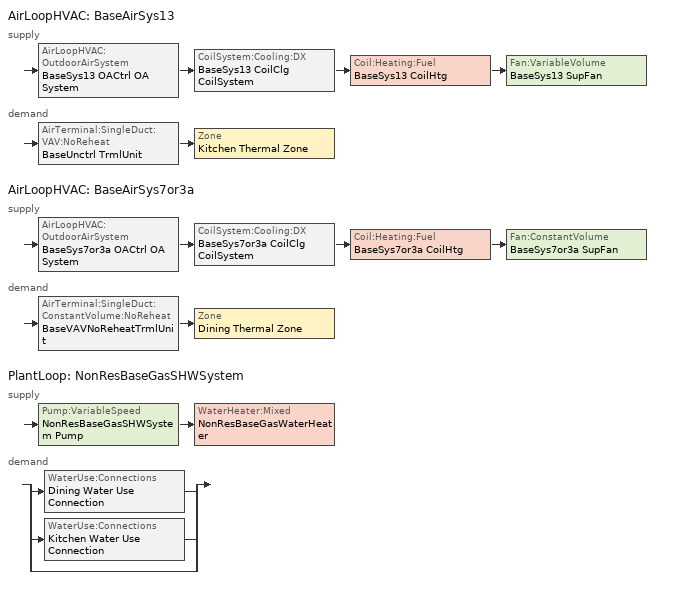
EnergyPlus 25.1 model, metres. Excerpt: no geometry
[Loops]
AirLoopHVAC 'BaseAirSys13'
 supply: AirLoopHVAC:OutdoorAirSystem 'BaseSys13 OACtrl OA System' > CoilSystem:Cooling:DX 'BaseSys13 CoilClg CoilSystem' > Coil:Heating:Fuel 'BaseSys13 CoilHtg' > Fan:VariableVolume 'BaseSys13 SupFan'
 demand: AirTerminal:SingleDuct:VAV:NoReheat 'BaseUnctrl TrmlUnit' > Zone 'Kitchen Thermal Zone'
AirLoopHVAC 'BaseAirSys7or3a'
 supply: AirLoopHVAC:OutdoorAirSystem 'BaseSys7or3a OACtrl OA System' > CoilSystem:Cooling:DX 'BaseSys7or3a CoilClg CoilSystem' > Coil:Heating:Fuel 'BaseSys7or3a CoilHtg' > Fan:ConstantVolume 'BaseSys7or3a SupFan'
 demand: AirTerminal:SingleDuct:ConstantVolume:NoReheat 'BaseVAVNoReheatTrmlUnit' > Zone 'Dining Thermal Zone'
PlantLoop 'NonResBaseGasSHWSystem'
 supply: Pump:VariableSpeed 'NonResBaseGasSHWSystem Pump' > WaterHeater:Mixed 'NonResBaseGasWaterHeater'
 demand: split
  | WaterUse:Connections 'Dining Water Use Connection'
  | WaterUse:Connections 'Kitchen Water Use Connection'
  | bypass
[ZoneControl:Thermostat] Temperature Difference Between Cutout And Setpoint {deltaC}=0
Name | Zone or ZoneList | Control Type Schedule | Control 1
Dining Thermal Zone Thermostat | Dining Thermal Zone | Dining Thermal Zone Thermostat Schedule | Dining Thermal Zone Thermostat
Kitchen Thermal Zone Thermostat | Kitchen Thermal Zone | Kitchen Thermal Zone Thermostat Schedule | Kitchen Thermal Zone Thermostat
[ThermostatSetpoint:DualSetpoint] Heating Setpoint Temperature Schedule=RestaurantHtgSetpt; Cooling Setpoint Temperature Schedule=RestaurantClgSetpt
Dining Thermal Zone Thermostat; Kitchen Thermal Zone Thermostat
[AirTerminal:SingleDuct:ConstantVolume:NoReheat]
BaseVAVNoReheatTrmlUnit: Availability Schedule=Always On Discrete; Maximum Air Flow Rate {m3/s}=0.632575
[Zone equipment]
Dining Thermal Zone: BaseVAVNoReheatTrmlUnit
Kitchen Thermal Zone: Kitchen Thermal Zone BaseExhFan, BaseUnctrl TrmlUnit
[Sizing:Zone] Zone Cooling Design Supply Air Temperature Input Method=TemperatureDifference; Zone Cooling Design Supply Air Temperature {C}=14; Zone Cooling Design Supply Air Temperature Difference {deltaC}=11.1111; Zone Heating Design Supply Air Temperature Input Method=TemperatureDifference; Zone Heating Design Supply Air Temperature {C}=40; Zone Heating Design Supply Air Temperature Difference {deltaC}=13.8889; Zone Cooling Design Supply Air Humidity Ratio {kgWater/kgDryAir}=0.0085; Zone Heating Design Supply Air Humidity Ratio {kgWater/kgDryAir}=0.008; Zone Heating Sizing Factor=1; Zone Cooling Sizing Factor=1; Cooling Design Air Flow Method=DesignDay; Cooling Design Air Flow Rate {m3/s}=0; Cooling Minimum Air Flow per Zone Floor Area {m3/s-m2}=0; Cooling Minimum Air Flow {m3/s}=0; Cooling Minimum Air Flow Fraction=0; Heating Design Air Flow Rate {m3/s}=0; Heating Maximum Air Flow per Zone Floor Area {m3/s-m2}=0; Heating Maximum Air Flow {m3/s}=0; Account for Dedicated Outdoor Air System=No; Zone Load Sizing Method=Sensible Load Only No Latent Load; Zone Latent Cooling Design Supply Air Humidity Ratio Input Method=HumidityRatioDifference; Zone Cooling Design Supply Air Humidity Ratio Difference {kgWater/kgDryAir}=0.005; Zone Latent Heating Design Supply Air Humidity Ratio Input Method=HumidityRatioDifference; Zone Humidification Design Supply Air Humidity Ratio Difference {kgWater/kgDryAir}=0.005; Type of Space Sum to Use=Coincident
Name | Design Specification Outdoor Air Object | Heating Design Air Flow Method | Heating Maximum Air Flow Fraction
Dining Thermal Zone | Dining Thermal Zone Design Specification Outdoor Air | DesignDay | 0
Kitchen Thermal Zone | Kitchen Thermal Zone Design Specification Outdoor Air | DesignDayWithLimit | 0.5
[DesignSpecification:OutdoorAir] Outdoor Air Method=Maximum; Outdoor Air Flow per Zone {m3/s}=0; Outdoor Air Flow Air Changes per Hour {1/hr}=0
Name | Outdoor Air Flow per Person {m3/s-person} | Outdoor Air Flow per Zone Floor Area {m3/s-m2}
Dining Thermal Zone Design Specification Outdoor Air | 0.00707921 | 0.000762
Kitchen Thermal Zone Design Specification Outdoor Air | 0 | 0.00690626
[Fan:ZoneExhaust]
Kitchen Thermal Zone BaseExhFan: Availability Schedule=RestaurantHVACAvail; Fan Total Efficiency=0.4325; Pressure Rise {Pa}=595.958; Maximum Flow Rate {m3/s}=1.13267; Flow Fraction Schedule=RestaurantExhaustHoodEqualOrLessThan5000cfm; System Availability Manager Coupling Mode=Decoupled; Balanced Exhaust Fraction Schedule=On
[AirTerminal:SingleDuct:VAV:NoReheat]
BaseUnctrl TrmlUnit: Availability Schedule=Always On Discrete; Maximum Air Flow Rate {m3/s}=0.802311; Zone Minimum Air Flow Input Method=FixedFlowRate; Constant Minimum Air Flow Fraction=0.3; Fixed Minimum Air Flow Rate {m3/s}=0.802311
[AirLoopHVAC]
Name | Design Supply Air Flow Rate {m3/s} | Design Return Air Flow Fraction of Supply Air Flow
BaseAirSys13 | 0.802311 | 0
BaseAirSys7or3a | 0.632575 | 1
[Sizing:System] Type of Load to Size On=Sensible; Design Outdoor Air Flow Rate {m3/s}=Autosize; Central Heating Maximum System Air Flow Ratio=1; Preheat Design Temperature {C}=5.68434e-14; Preheat Design Humidity Ratio {kgWater/kgDryAir}=0; Precool Design Temperature {C}=5.68434e-14; Precool Design Humidity Ratio {kgWater/kgDryAir}=0; Central Cooling Design Supply Air Temperature {C}=12.7778; Central Heating Design Supply Air Temperature {C}=35; Type of Zone Sum to Use=NonCoincident; 100% Outdoor Air in Cooling=No; 100% Outdoor Air in Heating=No; Central Cooling Design Supply Air Humidity Ratio {kgWater/kgDryAir}=0.0085; Central Heating Design Supply Air Humidity Ratio {kgWater/kgDryAir}=0.008; Cooling Supply Air Flow Rate Method=DesignDay; Cooling Supply Air Flow Rate {m3/s}=0; Cooling Supply Air Flow Rate Per Floor Area {m3/s-m2}=0.00996765; Cooling Fraction of Autosized Cooling Supply Air Flow Rate=1; Cooling Supply Air Flow Rate Per Unit Cooling Capacity {m3/s-W}=3.94755e-05; Heating Supply Air Flow Rate Method=DesignDay; Heating Supply Air Flow Rate {m3/s}=0; Heating Supply Air Flow Rate Per Floor Area {m3/s-m2}=0.00996765; Heating Fraction of Autosized Heating Supply Air Flow Rate=1; Heating Fraction of Autosized Cooling Supply Air Flow Rate=1; Heating Supply Air Flow Rate Per Unit Heating Capacity {m3/s-W}=3.15882e-05; System Outdoor Air Method=ZoneSum; Zone Maximum Outdoor Air Fraction=1; Cooling Design Capacity Method=CoolingDesignCapacity; Cooling Design Capacity {W}=Autosize; Cooling Design Capacity Per Floor Area {W/m2}=234.7; Fraction of Autosized Cooling Design Capacity=1; Heating Design Capacity Method=HeatingDesignCapacity; Heating Design Capacity {W}=Autosize; Heating Design Capacity Per Floor Area {W/m2}=157; Fraction of Autosized Heating Design Capacity=1; Central Cooling Capacity Control Method=OnOff; Occupant Diversity=Autosize
BaseAirSys13; BaseAirSys7or3a
[AvailabilityManager:NightCycle] Applicability Schedule=Always On Discrete; Fan Schedule=RestaurantHVACAvail; Control Type=CycleOnControlZone; Thermostat Tolerance {deltaC}=1.11111; Cycling Run Time Control Type=ThermostatWithMinimumRunTime; Cycling Run Time {s}=900
Name | Control Zone or Zone List
Availability Manager Night Cycle 2 | Kitchen Thermal Zone
Availability Manager Night Cycle 1 | Dining Thermal Zone
[Controller:OutdoorAir] Economizer Control Type=FixedDryBulb; Economizer Control Action Type=ModulateFlow; Economizer Maximum Limit Dry-Bulb Temperature {C}=21.6667; Economizer Maximum Limit Enthalpy {J/kg}=116300; Lockout Type=NoLockout; High Humidity Control=No; High Humidity Outdoor Air Flow Ratio=1; Control High Indoor Humidity Based on Outdoor Humidity Ratio=Yes; Economizer Operation Staging=InterlockedWithMechanicalCooling
Name | Minimum Outdoor Air Flow Rate {m3/s} | Maximum Outdoor Air Flow Rate {m3/s} | Minimum Limit Type | Minimum Outdoor Air Schedule | Maximum Fraction of Outdoor Air Schedule | Mechanical Ventilation Controller | Heat Recovery Bypass Control Type
BaseSys13 OACtrl | 0.802311 | 0.802311 | ProportionalMinimum | Always On Discrete | BaseSys13 OACtrl Max OA Schedule | BaseSys13 OACtrl Mech Vent Controller | BypassWhenOAFlowGreaterThanMinimum
BaseSys7or3a OACtrl | 0 | Autosize | FixedMinimum | BaseSys7or3a OACtrl Schedule | BaseSys7or3a OACtrl Max OA Schedule | BaseSys7or3a OACtrl Mech Vent Controller | BypassWhenWithinEconomizerLimits
[Controller:MechanicalVentilation] System Outdoor Air Method=ZoneSum
Name | Availability Schedule | Demand Controlled Ventilation | Zone or ZoneList Name 1 | Design Specification Outdoor Air Object Name 1
BaseSys13 OACtrl Mech Vent Controller | Always On Discrete | No | Kitchen Thermal Zone | Kitchen Thermal Zone Design Specification Outdoor Air
BaseSys7or3a OACtrl Mech Vent Controller | BaseSys7or3a OACtrl Schedule | Yes | Dining Thermal Zone | Dining Thermal Zone Design Specification Outdoor Air
[SetpointManager:MixedAir] Control Variable=Temperature
Name | Setpoint Node or NodeList
BaseSys13 OACtrl OA System Mixed Air Node OS Default SPM | BaseSys13 OACtrl OA System Mixed Air Node
BaseSys13 CoilClg Outlet Node OS Default SPM | BaseSys13 CoilClg Outlet Node
BaseSys13 CoilHtg Outlet Node OS Default SPM | BaseSys13 CoilHtg Outlet Node
BaseSys7or3a OACtrl OA System Mixed Air Node OS Default SPM | BaseSys7or3a OACtrl OA System Mixed Air Node
BaseSys7or3a CoilClg Outlet Node OS Default SPM | BaseSys7or3a CoilClg Outlet Node
BaseSys7or3a CoilHtg Outlet Node OS Default SPM | BaseSys7or3a CoilHtg Outlet Node
[CoilSystem:Cooling:DX] Availability Schedule=Always On Discrete
Name | Cooling Coil
BaseSys13 CoilClg CoilSystem | BaseSys13 CoilClg
BaseSys7or3a CoilClg CoilSystem | BaseSys7or3a CoilClg
[Coil:Cooling:DX:TwoSpeed]
BaseSys13 CoilClg: Availability Schedule=Always On Discrete; High Speed Gross Rated Total Cooling Capacity {W}=19718.7; High Speed Rated Sensible Heat Ratio=Autosize; High Speed Gross Rated Cooling COP {W/W}=4.07563; High Speed Rated Air Flow Rate {m3/s}=0.802311; High Speed Rated Evaporator Fan Power Per Volume Flow Rate 2017 {W/(m3/s)}=773.3; High Speed Rated Evaporator Fan Power Per Volume Flow Rate 2023 {W/(m3/s)}=934.4; Unit Internal Static Air Pressure {Pa}=773.3; Total Cooling Capacity Function of Temperature Curve=CoilClgDXQRatio_fTwbToadbSI; Total Cooling Capacity Function of Flow Fraction Curve=CoilClgDXDblQRatio_fCFMRatio; Energy Input Ratio Function of Temperature Curve=CoilClgDXSEEREIR_fTwbToadbSI-2; Energy Input Ratio Function of Flow Fraction Curve=CoilClgDXDblEIRRatio_fCFMRatio; Part Load Fraction Correlation Curve=CoilClgDXSEEREIRRatio_fQFrac; Low Speed Gross Rated Total Cooling Capacity {W}=9859.34; Low Speed Gross Rated Sensible Heat Ratio=Autosize; Low Speed Gross Rated Cooling COP {W/W}=4.07563; Low Speed Rated Air Flow Rate {m3/s}=0.401155; Low Speed Rated Evaporator Fan Power Per Volume Flow Rate 2017 {W/(m3/s)}=773.3; Low Speed Rated Evaporator Fan Power Per Volume Flow Rate 2023 {W/(m3/s)}=934.4; Low Speed Total Cooling Capacity Function of Temperature Curve=CoilClgDXQRatio_fTwbToadbSI 1; Low Speed Energy Input Ratio Function of Temperature Curve=CoilClgDXSEEREIR_fTwbToadbSI-2 1; Condenser Type=AirCooled; Minimum Outdoor Dry-Bulb Temperature for Compressor Operation {C}=-25; High Speed Evaporative Condenser Effectiveness=0.9; High Speed Evaporative Condenser Air Flow Rate {m3/s}=Autosize; High Speed Evaporative Condenser Pump Rated Power Consumption {W}=Autosize; Low Speed Evaporative Condenser Effectiveness=0.9; Low Speed Evaporative Condenser Air Flow Rate {m3/s}=Autosize; Low Speed Evaporative Condenser Pump Rated Power Consumption {W}=Autosize; Basin Heater Capacity {W/K}=0; Basin Heater Setpoint Temperature {C}=2
[Coil:Heating:Fuel] Availability Schedule=Always On Discrete; Fuel Type=NaturalGas; Burner Efficiency=0.815459; On Cycle Parasitic Electric Load {W}=0; Part Load Fraction Correlation Curve=CoilHtgFurnFIRRatio_fQRatio; Off Cycle Parasitic Fuel Load {W}=0
Name | Nominal Capacity {W}
BaseSys13 CoilHtg | 17363.1
BaseSys7or3a CoilHtg | 11905.5
[Fan:VariableVolume]
BaseSys13 SupFan: Availability Schedule=RestaurantHVACAvail; Fan Total Efficiency=0.56225; Pressure Rise {Pa}=731.838; Maximum Flow Rate {m3/s}=0.802311; Fan Power Minimum Flow Rate Input Method=FixedFlowRate; Fan Power Minimum Flow Fraction=0; Fan Power Minimum Air Flow Rate {m3/s}=0.802311; Motor Efficiency=0.865; Motor In Airstream Fraction=1; Fan Power Coefficient 1=0.027828; Fan Power Coefficient 2=0.026583; Fan Power Coefficient 3=-0.087069; Fan Power Coefficient 4=1.03092; Fan Power Coefficient 5=0
[SetpointManager:SingleZone:Reheat] Control Variable=Temperature
Name | Minimum Supply Air Temperature {C} | Maximum Supply Air Temperature {C} | Control Zone | Setpoint Node or NodeList
Setpoint Manager Single Zone Reheat 2 | 12.7778 | 35 | Kitchen Thermal Zone | BaseSys13 SupFan Outlet Node
Setpoint Manager Single Zone Reheat 1 | -99 | 99 | Dining Thermal Zone | BaseSys7or3a SupFan Outlet Node
[Coil:Cooling:DX:SingleSpeed]
BaseSys7or3a CoilClg: Availability Schedule=Always On Discrete; Gross Rated Total Cooling Capacity {W}=16758.6; Gross Rated Sensible Heat Ratio=Autosize; Gross Rated Cooling COP {W/W}=4.07563; Rated Air Flow Rate {m3/s}=0.632575; Rated Evaporator Fan Power Per Volume Flow Rate 2017 {W/(m3/s)}=773.3; Rated Evaporator Fan Power Per Volume Flow Rate 2023 {W/(m3/s)}=934.4; Total Cooling Capacity Function of Temperature Curve=CoilClgDXQRatio_fTwbToadbSI; Total Cooling Capacity Function of Flow Fraction Curve=CoilClgDXSnglQRatio_fCFMRatio; Energy Input Ratio Function of Temperature Curve=CoilClgDXSEEREIR_fTwbToadbSI; Energy Input Ratio Function of Flow Fraction Curve=CoilClgDXSnglEIRRatio_fCFMRatio; Part Load Fraction Correlation Curve=CoilClgDXSEEREIRRatio_fQFrac; Minimum Outdoor Dry-Bulb Temperature for Compressor Operation {C}=-25; Nominal Time for Condensate Removal to Begin {s}=0; Ratio of Initial Moisture Evaporation Rate and Steady State Latent Capacity=0; Maximum Cycling Rate {cycles/hr}=0; Latent Capacity Time Constant {s}=0; Condenser Type=AirCooled; Evaporative Condenser Effectiveness=0.9; Evaporative Condenser Air Flow Rate {m3/s}=Autosize; Evaporative Condenser Pump Rated Power Consumption {W}=Autosize; Crankcase Heater Capacity {W}=45.6722; Maximum Outdoor Dry-Bulb Temperature for Crankcase Heater Operation {C}=10; Basin Heater Capacity {W/K}=0; Basin Heater Setpoint Temperature {C}=2
[Fan:ConstantVolume]
BaseSys7or3a SupFan: Availability Schedule=RestaurantHVACAvail; Fan Total Efficiency=0.56225; Pressure Rise {Pa}=953.535; Maximum Flow Rate {m3/s}=0.632575; Motor Efficiency=0.865; Motor In Airstream Fraction=1
[PlantLoop]
NonResBaseGasSHWSystem: Fluid Type=Water; Plant Equipment Operation Scheme=NonResBaseGasSHWSystem Operation Schemes; Maximum Loop Temperature {C}=100; Minimum Loop Temperature {C}=0; Maximum Loop Flow Rate {m3/s}=Autosize; Minimum Loop Flow Rate {m3/s}=0; Plant Loop Volume {m3}=Autocalculate; Load Distribution Scheme=Optimal; Plant Loop Demand Calculation Scheme=SingleSetpoint; Common Pipe Simulation=None
[Sizing:Plant]
NonResBaseGasSHWSystem: Loop Type=Heating; Design Loop Exit Temperature {C}=57.2222; Loop Design Temperature Difference {deltaC}=44.4444; Sizing Option=NonCoincident; Zone Timesteps in Averaging Window=1; Coincident Sizing Factor Mode=None
[Pump:VariableSpeed]
NonResBaseGasSHWSystem Pump: Design Maximum Flow Rate {m3/s}=Autosize; Design Pump Head {Pa}=0; Design Power Consumption {W}=Autosize; Motor Efficiency=0.9; Fraction of Motor Inefficiencies to Fluid Stream=0; Coefficient 1 of the Part Load Performance Curve=0; Coefficient 2 of the Part Load Performance Curve=1; Coefficient 3 of the Part Load Performance Curve=0; Coefficient 4 of the Part Load Performance Curve=0; Design Minimum Flow Rate {m3/s}=0; Pump Control Type=Intermittent; Skin Loss Radiative Fraction=0.5; Design Power Sizing Method=PowerPerFlowPerPressure; Design Electric Power per Unit Flow Rate {W/(m3/s)}=348701.1; Design Shaft Power per Unit Flow Rate per Unit Head {W/((m3/s)-Pa)}=1.28205; Design Minimum Flow Rate Fraction=0
[WaterHeater:Mixed]
NonResBaseGasWaterHeater: Tank Volume {m3}=0.113562; Setpoint Temperature Schedule=NonResBaseGasWaterHeater Setpoint Temp; Deadband Temperature Difference {deltaC}=2; Maximum Temperature Limit {C}=82.22; Heater Control Type=Cycle; Heater Maximum Capacity {W}=10930; Heater Ignition Minimum Flow Rate {m3/s}=0; Heater Ignition Delay {s}=0; Heater Fuel Type=NaturalGas; Heater Thermal Efficiency=0.8; Off Cycle Parasitic Fuel Consumption Rate {W}=0; Off Cycle Parasitic Fuel Type=NaturalGas; Off Cycle Parasitic Heat Fraction to Tank=0.8; On Cycle Parasitic Fuel Consumption Rate {W}=0; On Cycle Parasitic Fuel Type=NaturalGas; On Cycle Parasitic Heat Fraction to Tank=0; Ambient Temperature Indicator=Schedule; Ambient Temperature Schedule=NonResBaseGasWaterHeater Ambient Temperature; Off Cycle Loss Coefficient to Ambient Temperature {W/K}=4.7882; Off Cycle Loss Fraction to Zone=1; On Cycle Loss Coefficient to Ambient Temperature {W/K}=4.7882; On Cycle Loss Fraction to Zone=1; Use Side Effectiveness=1; Source Side Effectiveness=1; Use Side Design Flow Rate {m3/s}=Autosize; Source Side Design Flow Rate {m3/s}=Autosize; Indirect Water Heating Recovery Time {hr}=1.5; Source Side Flow Control Mode=IndirectHeatPrimarySetpoint
[WaterHeater:Sizing]
NonResBaseGasWaterHeater: Design Mode=PeakDraw; Time Storage Can Meet Peak Draw {hr}=0.538503; Time for Tank Recovery {hr}=0; Nominal Tank Volume for Autosizing Plant Connections {m3}=1
[WaterUse:Connections] Drain Water Heat Exchanger Type=None; Drain Water Heat Exchanger Destination=Plant
Name | Water Use Equipment Name 1
Dining Water Use Connection | Dining Water Use Equipment
Kitchen Water Use Connection | Kitchen Water Use Equipment
[WaterUse:Equipment] Flow Rate Fraction Schedule=RestaurantServiceHotWater
Name | Peak Flow Rate {m3/s} | Target Temperature Schedule
Dining Water Use Equipment | 2.50797e-05 | Dining Target SHW Temp
Kitchen Water Use Equipment | 2.27997e-06 | Kitchen Target SHW Temp
[PlantEquipmentOperationSchemes]
NonResBaseGasSHWSystem Operation Schemes: Control Scheme Object Type 1=PlantEquipmentOperation:HeatingLoad; Control Scheme Name 1=NonResBaseGasSHWSystem Heating Operation Scheme; Control Scheme Schedule Name 1=Always On Discrete
[PlantEquipmentOperation:HeatingLoad]
NonResBaseGasSHWSystem Heating Operation Scheme: Load Range Lower Limit 1 {W}=0; Load Range Upper Limit 1 {W}=1000000000; Range Equipment List Name 1=NonResBaseGasSHWSystem Heating Equipment List
[PlantEquipmentList]
NonResBaseGasSHWSystem Heating Equipment List: WaterHeater:Mixed, NonResBaseGasWaterHeater
[SetpointManager:Scheduled]
{82faed11-7308-421b-9dd8-5a2965763bb5}: Control Variable=Temperature; Schedule=NonResBaseGasSHWSystem Supply Temp Schedule; Setpoint Node or NodeList=NonResBaseGasSHWSystem Supply Mixer Outlet Node
[Schedule:Year]
RestaurantHtgSetpt: RestaurantHtgSetptWk, 1, 1, 12, 31
RestaurantClgSetpt: RestaurantClgSetptWk, 1, 1, 12, 31
RestaurantHVACAvail: RestaurantHVACAvailWk, 1, 1, 12, 31
RestaurantExhaustHoodEqualOrLessThan5000cfm: RestaurantExhaustHoodEqualOrLessThan5000cfmWk, 1, 1, 12, 31
On: OnWk, 1, 1, 12, 31
BaseSys7or3a OACtrl Schedule: BaseSys7or3a OACtrl Schedule Week 1, 1, 1, 12, 31
RestaurantServiceHotWater: RestaurantServiceHotWaterWk, 1, 1, 12, 31
BaseSys13 OACtrl Max OA Schedule: BaseSys13 OACtrl Max OA Schedule Week Rule - Jan1-Dec31, 1, 1, 12, 31
BaseSys7or3a OACtrl Max OA Schedule: BaseSys7or3a OACtrl Max OA Schedule Week Rule - Jan1-Dec31, 1, 1, 12, 31
Dining Target SHW Temp: Dining Target SHW Temp Week Rule - Jan1-Dec31, 1, 1, 12, 31
Kitchen Target SHW Temp: Kitchen Target SHW Temp Week Rule - Jan1-Dec31, 1, 1, 12, 31
NonResBaseGasSHWSystem Supply Temp Schedule: NonResBaseGasSHWSystem Supply Temp Schedule Week Rule - Jan1-Dec31, 1, 1, 12, 31
NonResBaseGasWaterHeater Ambient Temperature: NonResBaseGasWaterHeater Ambient Temperature Week Rule - Jan1-Dec31, 1, 1, 12, 31
NonResBaseGasWaterHeater Setpoint Temp: NonResBaseGasWaterHeater Setpoint Temp Week Rule - Jan1-Dec31, 1, 1, 12, 31
[Schedule:Week:Daily]
RestaurantHtgSetptWk: RestaurantHtgSetptSun, RestaurantHtgSetptWD, RestaurantHtgSetptWD, RestaurantHtgSetptWD, RestaurantHtgSetptWD, RestaurantHtgSetptWD, RestaurantHtgSetptSat, RestaurantHtgSetptSun, RestaurantHtgSetptWD, RestaurantHtgSetptWD, RestaurantHtgSetptSun, RestaurantHtgSetptSun
RestaurantClgSetptWk: RestaurantClgSetptSun, RestaurantClgSetptWD, RestaurantClgSetptWD, RestaurantClgSetptWD, RestaurantClgSetptWD, RestaurantClgSetptWD, RestaurantClgSetptSat, RestaurantClgSetptSun, RestaurantClgSetptWD, RestaurantClgSetptWD, RestaurantClgSetptSun, RestaurantClgSetptSun
RestaurantHVACAvailWk: RestaurantHVACAvailSun, RestaurantHVACAvailWD, RestaurantHVACAvailWD, RestaurantHVACAvailWD, RestaurantHVACAvailWD, RestaurantHVACAvailWD, RestaurantHVACAvailSat, RestaurantHVACAvailSun, AllOnHVACAvailDay, AllOnHVACAvailDay, RestaurantHVACAvailSun, RestaurantHVACAvailSun
RestaurantExhaustHoodEqualOrLessThan5000cfmWk: RestaurantExhaustHoodEqualOrLessThan5000cfmSun, RestaurantExhaustHoodEqualOrLessThan5000cfmWD, RestaurantExhaustHoodEqualOrLessThan5000cfmWD, RestaurantExhaustHoodEqualOrLessThan5000cfmWD, RestaurantExhaustHoodEqualOrLessThan5000cfmWD, RestaurantExhaustHoodEqualOrLessThan5000cfmWD, RestaurantExhaustHoodEqualOrLessThan5000cfmSat, RestaurantExhaustHoodEqualOrLessThan5000cfmSun, RestaurantExhaustHoodEqualOrLessThan5000cfmWD, RestaurantExhaustHoodEqualOrLessThan5000cfmSun, RestaurantExhaustHoodEqualOrLessThan5000cfmSun, RestaurantExhaustHoodEqualOrLessThan5000cfmSun
OnWk: OnDay, OnDay, OnDay, OnDay, OnDay, OnDay, OnDay, OnDay, OnDay, OnDay, OnDay, OnDay
BaseSys7or3a OACtrl Schedule Week 1: BaseSys7or3a OACtrl Schedule Week 1 Sunday, BaseSys7or3a OACtrl Schedule Week 1 Monday, BaseSys7or3a OACtrl Schedule Week 1 Tuesday, BaseSys7or3a OACtrl Schedule Week 1 Wednesday, BaseSys7or3a OACtrl Schedule Week 1 Thursday, BaseSys7or3a OACtrl Schedule Week 1 Friday, BaseSys7or3a OACtrl Schedule Week 1 Saturday, BaseSys7or3a OACtrl Schedule Week 1 Holiday, BaseSys7or3a OACtrl Schedule Week 1 Summer, BaseSys7or3a OACtrl Schedule Week 1 Winter, BaseSys7or3a OACtrl Schedule Week 1 Custom 1, BaseSys7or3a OACtrl Schedule Week 1 Custom 2
RestaurantServiceHotWaterWk: RestaurantServiceHotWaterSun, RestaurantServiceHotWaterWD, RestaurantServiceHotWaterWD, RestaurantServiceHotWaterWD, RestaurantServiceHotWaterWD, RestaurantServiceHotWaterWD, RestaurantServiceHotWaterSat, RestaurantServiceHotWaterSun, OnDay, OffDay, RestaurantServiceHotWaterSun, RestaurantServiceHotWaterSun
BaseSys13 OACtrl Max OA Schedule Week Rule - Jan1-Dec31: BaseSys13 OACtrl Max OA Schedule Day Schedule, BaseSys13 OACtrl Max OA Schedule Day Schedule, BaseSys13 OACtrl Max OA Schedule Day Schedule, BaseSys13 OACtrl Max OA Schedule Day Schedule, BaseSys13 OACtrl Max OA Schedule Day Schedule, BaseSys13 OACtrl Max OA Schedule Day Schedule, BaseSys13 OACtrl Max OA Schedule Day Schedule, BaseSys13 OACtrl Max OA Schedule Day Schedule, BaseSys13 OACtrl Max OA Schedule Day Schedule, BaseSys13 OACtrl Max OA Schedule Day Schedule, BaseSys13 OACtrl Max OA Schedule Day Schedule, BaseSys13 OACtrl Max OA Schedule Day Schedule
BaseSys7or3a OACtrl Max OA Schedule Week Rule - Jan1-Dec31: BaseSys7or3a OACtrl Max OA Schedule Day Schedule, BaseSys7or3a OACtrl Max OA Schedule Day Schedule, BaseSys7or3a OACtrl Max OA Schedule Day Schedule, BaseSys7or3a OACtrl Max OA Schedule Day Schedule, BaseSys7or3a OACtrl Max OA Schedule Day Schedule, BaseSys7or3a OACtrl Max OA Schedule Day Schedule, BaseSys7or3a OACtrl Max OA Schedule Day Schedule, BaseSys7or3a OACtrl Max OA Schedule Day Schedule, BaseSys7or3a OACtrl Max OA Schedule Day Schedule, BaseSys7or3a OACtrl Max OA Schedule Day Schedule, BaseSys7or3a OACtrl Max OA Schedule Day Schedule, BaseSys7or3a OACtrl Max OA Schedule Day Schedule
Dining Target SHW Temp Week Rule - Jan1-Dec31: Dining Target SHW Temp Default Day, Dining Target SHW Temp Default Day, Dining Target SHW Temp Default Day, Dining Target SHW Temp Default Day, Dining Target SHW Temp Default Day, Dining Target SHW Temp Default Day, Dining Target SHW Temp Default Day, Dining Target SHW Temp Default Day, Dining Target SHW Temp Default Day, Dining Target SHW Temp Default Day, Dining Target SHW Temp Default Day, Dining Target SHW Temp Default Day
Kitchen Target SHW Temp Week Rule - Jan1-Dec31: Kitchen Target SHW Temp Default Day, Kitchen Target SHW Temp Default Day, Kitchen Target SHW Temp Default Day, Kitchen Target SHW Temp Default Day, Kitchen Target SHW Temp Default Day, Kitchen Target SHW Temp Default Day, Kitchen Target SHW Temp Default Day, Kitchen Target SHW Temp Default Day, Kitchen Target SHW Temp Default Day, Kitchen Target SHW Temp Default Day, Kitchen Target SHW Temp Default Day, Kitchen Target SHW Temp Default Day
NonResBaseGasSHWSystem Supply Temp Schedule Week Rule - Jan1-Dec31: NonResBaseGasSHWSystem Supply Temp Schedule Day Schedule, NonResBaseGasSHWSystem Supply Temp Schedule Day Schedule, NonResBaseGasSHWSystem Supply Temp Schedule Day Schedule, NonResBaseGasSHWSystem Supply Temp Schedule Day Schedule, NonResBaseGasSHWSystem Supply Temp Schedule Day Schedule, NonResBaseGasSHWSystem Supply Temp Schedule Day Schedule, NonResBaseGasSHWSystem Supply Temp Schedule Day Schedule, NonResBaseGasSHWSystem Supply Temp Schedule Day Schedule, NonResBaseGasSHWSystem Supply Temp Schedule Day Schedule, NonResBaseGasSHWSystem Supply Temp Schedule Day Schedule, NonResBaseGasSHWSystem Supply Temp Schedule Day Schedule, NonResBaseGasSHWSystem Supply Temp Schedule Day Schedule
NonResBaseGasWaterHeater Ambient Temperature Week Rule - Jan1-Dec31: NonResBaseGasWaterHeater Ambient Temperature Day Schedule, NonResBaseGasWaterHeater Ambient Temperature Day Schedule, NonResBaseGasWaterHeater Ambient Temperature Day Schedule, NonResBaseGasWaterHeater Ambient Temperature Day Schedule, NonResBaseGasWaterHeater Ambient Temperature Day Schedule, NonResBaseGasWaterHeater Ambient Temperature Day Schedule, NonResBaseGasWaterHeater Ambient Temperature Day Schedule, NonResBaseGasWaterHeater Ambient Temperature Day Schedule, NonResBaseGasWaterHeater Ambient Temperature Day Schedule, NonResBaseGasWaterHeater Ambient Temperature Day Schedule, NonResBaseGasWaterHeater Ambient Temperature Day Schedule, NonResBaseGasWaterHeater Ambient Temperature Day Schedule
NonResBaseGasWaterHeater Setpoint Temp Week Rule - Jan1-Dec31: NonResBaseGasWaterHeater Setpoint Temp Day Schedule, NonResBaseGasWaterHeater Setpoint Temp Day Schedule, NonResBaseGasWaterHeater Setpoint Temp Day Schedule, NonResBaseGasWaterHeater Setpoint Temp Day Schedule, NonResBaseGasWaterHeater Setpoint Temp Day Schedule, NonResBaseGasWaterHeater Setpoint Temp Day Schedule, NonResBaseGasWaterHeater Setpoint Temp Day Schedule, NonResBaseGasWaterHeater Setpoint Temp Day Schedule, NonResBaseGasWaterHeater Setpoint Temp Day Schedule, NonResBaseGasWaterHeater Setpoint Temp Day Schedule, NonResBaseGasWaterHeater Setpoint Temp Day Schedule, NonResBaseGasWaterHeater Setpoint Temp Day Schedule
[Schedule:Day:Interval]
OnDay; AllOnHVACAvailDay; BaseSys7or3a OACtrl Schedule Week 1 Summer; BaseSys7or3a OACtrl Schedule Week 1 Winter: No, 01:00, 1, 02:00, 1, 03:00, 1, 04:00, 1, 05:00, 1, 06:00, 1, 07:00, 1, 08:00, 1, 09:00, 1, 10:00, 1, 11:00, 1, 12:00, 1, 13:00, 1, 14:00, 1, 15:00, 1, 16:00, 1, 17:00, 1, 18:00, 1, 19:00, 1, 20:00, 1, 21:00, 1, 22:00, 1, 23:00, 1, 24:00, 1
OffDay: No, 01:00, 0, 02:00, 0, 03:00, 0, 04:00, 0, 05:00, 0, 06:00, 0, 07:00, 0, 08:00, 0, 09:00, 0, 10:00, 0, 11:00, 0, 12:00, 0, 13:00, 0, 14:00, 0, 15:00, 0, 16:00, 0, 17:00, 0, 18:00, 0, 19:00, 0, 20:00, 0, 21:00, 0, 22:00, 0, 23:00, 0, 24:00, 0
RestaurantHtgSetptSun: No, 01:00, 21.1111, 02:00, 21.1111, 03:00, 21.1111, 04:00, 15.5556, 05:00, 15.5556, 06:00, 15.5556, 07:00, 15.5556, 08:00, 15.5556, 09:00, 15.5556, 10:00, 21.1111, 11:00, 21.1111, 12:00, 21.1111, 13:00, 21.1111, 14:00, 21.1111, 15:00, 21.1111, 16:00, 21.1111, 17:00, 21.1111, 18:00, 21.1111, 19:00, 21.1111, 20:00, 21.1111, 21:00, 21.1111, 22:00, 21.1111, 23:00, 21.1111, 24:00, 21.1111
RestaurantHtgSetptWD: No, 01:00, 21.1111, 02:00, 21.1111, 03:00, 21.1111, 04:00, 15.5556, 05:00, 15.5556, 06:00, 15.5556, 07:00, 21.1111, 08:00, 21.1111, 09:00, 21.1111, 10:00, 21.1111, 11:00, 21.1111, 12:00, 21.1111, 13:00, 21.1111, 14:00, 21.1111, 15:00, 21.1111, 16:00, 21.1111, 17:00, 21.1111, 18:00, 21.1111, 19:00, 21.1111, 20:00, 21.1111, 21:00, 21.1111, 22:00, 21.1111, 23:00, 21.1111, 24:00, 21.1111
RestaurantHtgSetptSat: No, 01:00, 21.1111, 02:00, 21.1111, 03:00, 21.1111, 04:00, 15.5556, 05:00, 15.5556, 06:00, 15.5556, 07:00, 15.5556, 08:00, 15.5556, 09:00, 21.1111, 10:00, 21.1111, 11:00, 21.1111, 12:00, 21.1111, 13:00, 21.1111, 14:00, 21.1111, 15:00, 21.1111, 16:00, 21.1111, 17:00, 21.1111, 18:00, 21.1111, 19:00, 21.1111, 20:00, 21.1111, 21:00, 21.1111, 22:00, 21.1111, 23:00, 21.1111, 24:00, 21.1111
RestaurantClgSetptSun: No, 01:00, 23.8889, 02:00, 23.8889, 03:00, 23.8889, 04:00, 29.4444, 05:00, 29.4444, 06:00, 29.4444, 07:00, 29.4444, 08:00, 29.4444, 09:00, 29.4444, 10:00, 23.8889, 11:00, 23.8889, 12:00, 23.8889, 13:00, 23.8889, 14:00, 23.8889, 15:00, 23.8889, 16:00, 23.8889, 17:00, 23.8889, 18:00, 23.8889, 19:00, 23.8889, 20:00, 23.8889, 21:00, 23.8889, 22:00, 23.8889, 23:00, 23.8889, 24:00, 23.8889
RestaurantClgSetptWD: No, 01:00, 23.8889, 02:00, 23.8889, 03:00, 23.8889, 04:00, 29.4444, 05:00, 29.4444, 06:00, 29.4444, 07:00, 23.8889, 08:00, 23.8889, 09:00, 23.8889, 10:00, 23.8889, 11:00, 23.8889, 12:00, 23.8889, 13:00, 23.8889, 14:00, 23.8889, 15:00, 23.8889, 16:00, 23.8889, 17:00, 23.8889, 18:00, 23.8889, 19:00, 23.8889, 20:00, 23.8889, 21:00, 23.8889, 22:00, 23.8889, 23:00, 23.8889, 24:00, 23.8889
RestaurantClgSetptSat: No, 01:00, 23.8889, 02:00, 23.8889, 03:00, 23.8889, 04:00, 29.4444, 05:00, 29.4444, 06:00, 29.4444, 07:00, 29.4444, 08:00, 29.4444, 09:00, 23.8889, 10:00, 23.8889, 11:00, 23.8889, 12:00, 23.8889, 13:00, 23.8889, 14:00, 23.8889, 15:00, 23.8889, 16:00, 23.8889, 17:00, 23.8889, 18:00, 23.8889, 19:00, 23.8889, 20:00, 23.8889, 21:00, 23.8889, 22:00, 23.8889, 23:00, 23.8889, 24:00, 23.8889
RestaurantHVACAvailSun; BaseSys7or3a OACtrl Schedule Week 1 Custom 1; BaseSys7or3a OACtrl Schedule Week 1 Custom 2; BaseSys7or3a OACtrl Schedule Week 1 Holiday; BaseSys7or3a OACtrl Schedule Week 1 Sunday: No, 01:00, 1, 02:00, 1, 03:00, 1, 04:00, 0, 05:00, 0, 06:00, 0, 07:00, 0, 08:00, 0, 09:00, 0, 10:00, 1, 11:00, 1, 12:00, 1, 13:00, 1, 14:00, 1, 15:00, 1, 16:00, 1, 17:00, 1, 18:00, 1, 19:00, 1, 20:00, 1, 21:00, 1, 22:00, 1, 23:00, 1, 24:00, 1
RestaurantHVACAvailWD; BaseSys7or3a OACtrl Schedule Week 1 Friday; BaseSys7or3a OACtrl Schedule Week 1 Monday; BaseSys7or3a OACtrl Schedule Week 1 Thursday; BaseSys7or3a OACtrl Schedule Week 1 Tuesday; BaseSys7or3a OACtrl Schedule Week 1 Wednesday: No, 01:00, 1, 02:00, 1, 03:00, 1, 04:00, 0, 05:00, 0, 06:00, 0, 07:00, 1, 08:00, 1, 09:00, 1, 10:00, 1, 11:00, 1, 12:00, 1, 13:00, 1, 14:00, 1, 15:00, 1, 16:00, 1, 17:00, 1, 18:00, 1, 19:00, 1, 20:00, 1, 21:00, 1, 22:00, 1, 23:00, 1, 24:00, 1
RestaurantHVACAvailSat; BaseSys7or3a OACtrl Schedule Week 1 Saturday: No, 01:00, 1, 02:00, 1, 03:00, 1, 04:00, 0, 05:00, 0, 06:00, 0, 07:00, 0, 08:00, 0, 09:00, 1, 10:00, 1, 11:00, 1, 12:00, 1, 13:00, 1, 14:00, 1, 15:00, 1, 16:00, 1, 17:00, 1, 18:00, 1, 19:00, 1, 20:00, 1, 21:00, 1, 22:00, 1, 23:00, 1, 24:00, 1
RestaurantExhaustHoodEqualOrLessThan5000cfmSun: No, 01:00, 0, 02:00, 0, 03:00, 0, 04:00, 0, 05:00, 0, 06:00, 0, 07:00, 0, 08:00, 0, 09:00, 0, 10:00, 1, 11:00, 1, 12:00, 1, 13:00, 1, 14:00, 1, 15:00, 1, 16:00, 1, 17:00, 1, 18:00, 1, 19:00, 1, 20:00, 0, 21:00, 0, 22:00, 0, 23:00, 0, 24:00, 0
RestaurantExhaustHoodEqualOrLessThan5000cfmWD: No, 01:00, 0, 02:00, 0, 03:00, 0, 04:00, 0, 05:00, 0, 06:00, 0, 07:00, 1, 08:00, 1, 09:00, 1, 10:00, 1, 11:00, 1, 12:00, 1, 13:00, 1, 14:00, 1, 15:00, 1, 16:00, 1, 17:00, 1, 18:00, 1, 19:00, 1, 20:00, 0, 21:00, 0, 22:00, 0, 23:00, 0, 24:00, 0
RestaurantExhaustHoodEqualOrLessThan5000cfmSat: No, 01:00, 0, 02:00, 0, 03:00, 0, 04:00, 0, 05:00, 0, 06:00, 0, 07:00, 0, 08:00, 0, 09:00, 1, 10:00, 1, 11:00, 1, 12:00, 1, 13:00, 1, 14:00, 1, 15:00, 1, 16:00, 1, 17:00, 1, 18:00, 1, 19:00, 1, 20:00, 0, 21:00, 0, 22:00, 0, 23:00, 0, 24:00, 0
BaseSys13 OACtrl Max OA Schedule Day Schedule; BaseSys7or3a OACtrl Max OA Schedule Day Schedule: No, 24:00, 1
Dining Target SHW Temp Default Day; Kitchen Target SHW Temp Default Day; NonResBaseGasSHWSystem Supply Temp Schedule Day Schedule; NonResBaseGasWaterHeater Setpoint Temp Day Schedule: No, 24:00, 57.2222
NonResBaseGasWaterHeater Ambient Temperature Day Schedule: No, 24:00, 20
RestaurantServiceHotWaterSat: No, 01:00, 0.2, 02:00, 0.15, 03:00, 0.15, 04:00, 0, 05:00, 0, 06:00, 0, 07:00, 0, 08:00, 0, 09:00, 0, 10:00, 0.5, 11:00, 0.45, 12:00, 0.5, 13:00, 0.5, 14:00, 0.45, 15:00, 0.4, 16:00, 0.4, 17:00, 0.35, 18:00, 0.4, 19:00, 0.55, 20:00, 0.55, 21:00, 0.5, 22:00, 0.55, 23:00, 0.4, 24:00, 0.3
RestaurantServiceHotWaterSun: No, 01:00, 0.25, 02:00, 0.2, 03:00, 0.2, 04:00, 0, 05:00, 0, 06:00, 0, 07:00, 0, 08:00, 0, 09:00, 0, 10:00, 0, 11:00, 0.5, 12:00, 0.5, 13:00, 0.4, 14:00, 0.4, 15:00, 0.3, 16:00, 0.3, 17:00, 0.3, 18:00, 0.4, 19:00, 0.5, 20:00, 0.5, 21:00, 0.4, 22:00, 0.5, 23:00, 0.4, 24:00, 0.2
RestaurantServiceHotWaterWD: No, 01:00, 0.2, 02:00, 0.15, 03:00, 0.15, 04:00, 0, 05:00, 0, 06:00, 0, 07:00, 0, 08:00, 0.6, 09:00, 0.55, 10:00, 0.45, 11:00, 0.4, 12:00, 0.45, 13:00, 0.4, 14:00, 0.35, 15:00, 0.3, 16:00, 0.3, 17:00, 0.3, 18:00, 0.4, 19:00, 0.55, 20:00, 0.6, 21:00, 0.5, 22:00, 0.55, 23:00, 0.45, 24:00, 0.25
[Schedule:Compact]
Dining Thermal Zone Thermostat Schedule; Kitchen Thermal Zone Thermostat Schedule: Through: 12/31, For: AllDays, Until: 24:00, 4
[Schedule:Constant]
Always On Discrete: Hourly Value=1
[Curve:Biquadratic] Coefficient1 Constant=0.86779; Coefficient2 x=0.014245; Coefficient3 x**2=0.000554; Coefficient4 y=-0.007569; Coefficient5 y**2=3.2e-05; Coefficient6 x*y=-0.000191; Minimum Value of x {BasedOnField A2}=13.89; Maximum Value of x {BasedOnField A2}=25; Minimum Value of y {BasedOnField A3}=23.89; Maximum Value of y {BasedOnField A3}=46.11; Minimum Curve Output {BasedOnField A4}=0.77; Maximum Curve Output {BasedOnField A4}=1.29
CoilClgDXQRatio_fTwbToadbSI; CoilClgDXQRatio_fTwbToadbSI 1
[Curve:Cubic]
Name | Coefficient1 Constant | Coefficient2 x | Coefficient3 x**2 | Coefficient4 x**3 | Minimum Value of x {BasedOnField A2} | Maximum Value of x {BasedOnField A2} | Minimum Curve Output {BasedOnField A3} | Maximum Curve Output {BasedOnField A3}
CoilClgDXDblQRatio_fCFMRatio | 0.472786 | 1.24334 | -1.03871 | 0.322578 | 0 | 100 | 0.47
CoilClgDXDblEIRRatio_fCFMRatio | 1.00795 | 0.345441 | -0.692289 | 0.338899 | 0 | 100
CoilClgDXSEEREIRRatio_fQFrac | 1 | 0 | 0 | 0 | 0.7 | 1 | 1 | 1
[Table:Lookup]
CoilClgDXSEEREIR_fTwbToadbSI-2: CoilClgDXSEEREIR_fTwbToadbSI-2_IndependentVariableList, DivisorOnly, 1, Dimensionless, 0.916875, 1.16301, 1.41138, 0.78414, 1, 1.21791, 0.690413, 0.884805, 1.08116
CoilClgDXSEEREIR_fTwbToadbSI-2 1: CoilClgDXSEEREIR_fTwbToadbSI-2 1_IndependentVariableList, DivisorOnly, 1, Dimensionless, 0.916875, 1.16301, 1.41138, 0.78414, 1, 1.21791, 0.690413, 0.884805, 1.08116
CoilClgDXSEEREIR_fTwbToadbSI: CoilClgDXSEEREIR_fTwbToadbSI_IndependentVariableList, DivisorOnly, 1, Dimensionless, 0.916875, 1.16301, 1.41138, 0.78414, 1, 1.21791, 0.690413, 0.884805, 1.08116
[Table:IndependentVariableList]
CoilClgDXSEEREIR_fTwbToadbSI-2_IndependentVariableList: CoilClgDXSEEREIR_fTwbToadbSI-2_IndependentVariable_0, CoilClgDXSEEREIR_fTwbToadbSI-2_IndependentVariable_1
CoilClgDXSEEREIR_fTwbToadbSI-2 1_IndependentVariableList: CoilClgDXSEEREIR_fTwbToadbSI-2 1_IndependentVariable_0, CoilClgDXSEEREIR_fTwbToadbSI-2 1_IndependentVariable_1
CoilClgDXSEEREIR_fTwbToadbSI_IndependentVariableList: CoilClgDXSEEREIR_fTwbToadbSI_IndependentVariable_0, CoilClgDXSEEREIR_fTwbToadbSI_IndependentVariable_1
[Table:IndependentVariable]
CoilClgDXSEEREIR_fTwbToadbSI-2_IndependentVariable_0; CoilClgDXSEEREIR_fTwbToadbSI-2 1_IndependentVariable_0; CoilClgDXSEEREIR_fTwbToadbSI_IndependentVariable_0: Cubic, Constant, 13.89, 25, Temperature, 13.89, 19.44, 25
CoilClgDXSEEREIR_fTwbToadbSI-2_IndependentVariable_1; CoilClgDXSEEREIR_fTwbToadbSI-2 1_IndependentVariable_1; CoilClgDXSEEREIR_fTwbToadbSI_IndependentVariable_1: Cubic, Constant, 27.78, 43.33, Temperature, 27.78, 35, 43.33
[Curve:Quadratic]
Name | Coefficient1 Constant | Coefficient2 x | Coefficient3 x**2 | Minimum Value of x {BasedOnField A2} | Maximum Value of x {BasedOnField A2} | Minimum Curve Output {BasedOnField A3} | Maximum Curve Output {BasedOnField A3}
CoilHtgFurnFIRRatio_fQRatio | 0.01861 | 1.09421 | -0.112819 | 0.7 | 1 | 0.73 | 1
CoilClgDXSnglQRatio_fCFMRatio | 0.8 | 0.2 | 0 | 0 | 100 | 0.8
CoilClgDXSnglEIRRatio_fCFMRatio | 1.156 | -0.1816 | 0.0256 | 0 | 100
